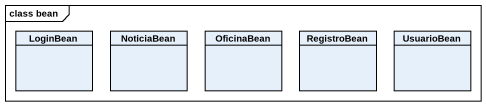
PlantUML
@startuml
mainframe class bean
hide circle
hide empty members
class LoginBean
class NoticiaBean
class OficinaBean
class RegistroBean
class UsuarioBean
@enduml
